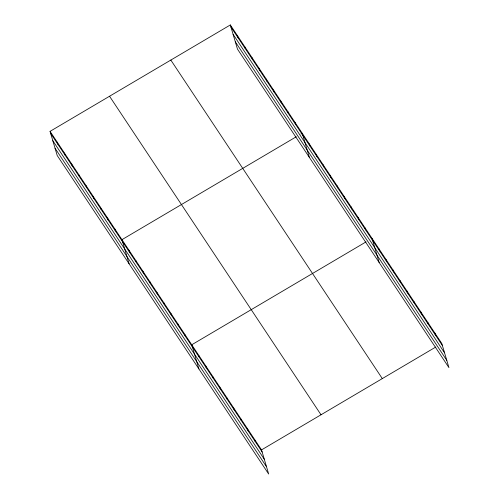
<?xml version="1.0" encoding="UTF-8"?>
<svg xmlns="http://www.w3.org/2000/svg" width="499" height="499" viewBox="0 0 499 499"><rect width="100%" height="100%" fill="white"/><g stroke="black" fill="none" stroke-linecap="round" stroke-linejoin="round"><path stroke-width="0.75" d="M50.05 131.362L261.526 449.892L268.68 474.05L57.21 155.52L50.05 131.362L230.32 24.95L441.79 343.48L448.95 367.638L237.474 49.108L230.32 24.95M296.269 136.763L121.956 239.663L129.11 263.821M300.897 134.031L302.219 133.252L309.374 157.41M366.06 241.878L191.741 344.778L198.895 368.936M261.526 449.892L435.845 346.992M230.937 27.04L442.407 345.57M233.095 34.319L444.565 352.855M235.316 41.822L446.792 360.359M170.833 60.067L382.303 378.598M109.543 96.245L321.013 414.775M50.673 133.445L262.143 451.982M52.825 140.73L264.302 459.261M55.052 148.234L266.522 466.765M434.81 332.97L435.434 335.06M427.836 322.46L428.454 324.543M420.857 311.95L421.474 314.033M413.877 301.433L414.494 303.523M406.897 290.923L407.515 293.013M399.917 280.413L400.541 282.496M392.944 269.903L393.561 271.986M385.964 259.393L386.582 261.476M378.984 248.876L379.602 250.966M372.005 238.366L379.159 262.524M365.025 227.856L365.648 229.939M358.051 217.346L358.669 219.429M351.071 206.829L351.689 208.919M344.092 196.319L344.709 198.409M337.112 185.809L337.729 187.898M330.132 175.299L330.756 177.382M323.159 164.789L323.776 166.872M316.179 154.272L316.796 156.362M309.199 143.762L309.817 145.851M295.028 122.423L295.651 124.507M287.842 111.589L288.459 113.678M280.65 100.761L281.268 102.85M273.458 89.932L274.076 92.016M266.273 79.098L266.89 81.187M259.081 68.269L259.698 70.359M251.889 57.441L252.506 59.524M244.703 46.613L245.321 48.696M237.512 35.778L238.129 37.868M254.546 439.382L255.164 441.465M247.566 428.872L248.184 430.955M240.587 418.355L241.204 420.445M233.607 407.845L234.231 409.935M226.633 397.335L227.251 399.418M219.654 386.825L220.271 388.908M212.674 376.308L213.291 378.398M205.694 365.798L206.312 367.888M198.714 355.288L199.338 357.378M184.761 334.268L185.379 336.351M177.781 323.751L178.399 325.841M170.801 313.241L171.419 315.331M163.822 302.731L164.439 304.814M156.848 292.221L157.466 294.304M149.868 281.71L150.486 283.794M142.889 271.194L143.506 273.284M135.909 260.684L136.526 262.773M128.929 250.174L129.547 252.257M114.764 228.829L115.381 230.918M107.572 218.001L108.189 220.09M100.38 207.172L101.004 209.256M93.194 196.338L93.812 198.427M86.003 185.509L86.62 187.599M78.811 174.681L79.428 176.765M71.625 163.853L72.243 165.936M64.433 153.018L65.051 155.108M57.242 142.19L57.859 144.28"/></g></svg>
